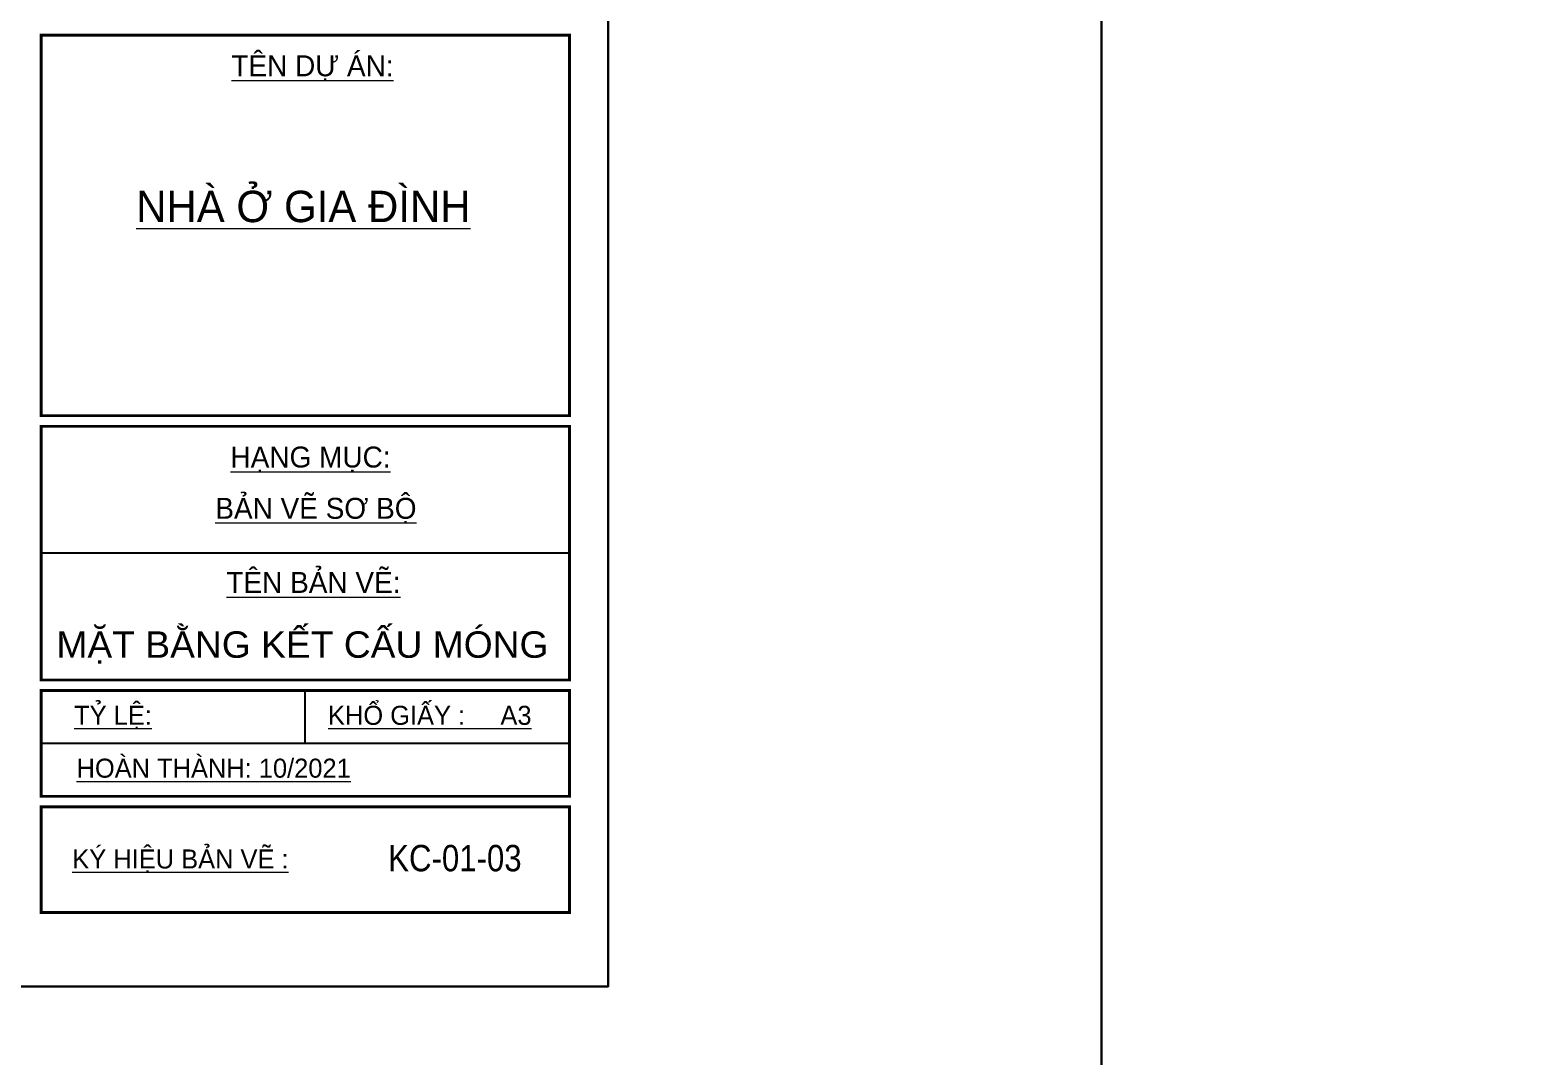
# Model space of a CAD drawing. Extents: x -2098986 to 943, y -1296280 to 73591.
# Drawn here: x -1743456 to -1734987, y -1072738 to -1066913 of the extents above; entities that cross this region are included whole.
import ezdxf
from ezdxf.enums import TextEntityAlignment as Align

# ---------------------------------------------------------------- set-up
doc = ezdxf.new("R2010")
doc.units = 0
doc.header["$LTSCALE"] = 150
doc.layers.get('Defpoints').update_dxf_attribs({"lineweight": 18})
for name, color, linetype, lineweight in [('05.Text', 253, 'Continuous', 18), ('11.Khung bo', 32, 'Continuous', 50), ('12.Khung', 36, 'Continuous', 25), ('G-ANNO-TTLB', 6, 'Continuous', 9), ('KCVN-THAY', 7, 'Continuous', 25)]:
    doc.layers.add(name, color=color, linetype=linetype, lineweight=lineweight)
doc.layers.add('Tpl_Bound', color=1, linetype='Continuous', plot=False)
doc.styles.add('vnarialH', font='')
doc.styles.add('VnAvantH', font='')
doc.styles.get('vnarialH').set_extended_font_data('.VnArialH')
doc.styles.get('VnAvantH').set_extended_font_data('.VnAvantH')

# ---------------------------------------------------------------- blocks, each defined once
blk = doc.blocks.new('*U4')
at = {"layer": 'KCVN-THAY', "color": 140}
blk.add_lwpolyline([(214871.76, 86966.68), (215381.8, 86966.68), (215381.8, 86579.68), (214871.76, 86579.68)], close=True, dxfattribs=at)
blk = doc.blocks.new('100')
at = {"layer": '11.Khung bo', "const_width": 26.7}
for points in [[(1896213, -940540), (1901213, -940540), (1901213, -936940), (1896213, -936940)], [(1896213, -940540), (1901213, -940540), (1901213, -936940), (1896213, -936940)], [(1896213, -940540), (1901213, -940540), (1901213, -936940), (1896213, -936940)], [(1896213, -943040), (1901213, -943040), (1901213, -940640), (1896213, -940640)], [(1896213, -943040), (1901213, -943040), (1901213, -940640), (1896213, -940640)], [(1896213, -943040), (1901213, -943040), (1901213, -940640), (1896213, -940640)], [(1896213, -944140), (1901213, -944140), (1901213, -943140), (1896213, -943140)], [(1896213, -944140), (1901213, -944140), (1901213, -943140), (1896213, -943140)], [(1896213, -944140), (1901213, -944140), (1901213, -943140), (1896213, -943140)], [(1896213, -945240), (1901213, -945240), (1901213, -944240), (1896213, -944240)], [(1896213, -945240), (1901213, -945240), (1901213, -944240), (1896213, -944240)], [(1896213, -945240), (1901213, -945240), (1901213, -944240), (1896213, -944240)]]:
    blk.add_lwpolyline(points, close=True, dxfattribs=at)
at = {"layer": '12.Khung'}
for p, q in [((1901213, -941840), (1896213, -941840)), ((1901213, -941840), (1896213, -941840)), ((1901213, -941840), (1896213, -941840)), ((1898713, -943640), (1898713, -943140)), ((1898713, -943640), (1898713, -943140)), ((1898713, -943640), (1898713, -943140)), ((1901213, -943640), (1896213, -943640)), ((1901213, -943640), (1896213, -943640)), ((1901213, -943640), (1896213, -943640))]:
    blk.add_line(p, q, dxfattribs=at)
blk.add_lwpolyline([(1901579, -945940), (1901579, -916240), (1859580, -916240), (1859580, -945940)], close=True, dxfattribs=at)
blk.add_lwpolyline([(1901579, -945940), (1901579, -916240), (1859580, -916240), (1859580, -945940)], close=True, dxfattribs=at)
blk.add_lwpolyline([(1901579, -945940), (1901579, -916240), (1859580, -916240), (1859580, -945940)], close=True, dxfattribs=at)
at = {"layer": '05.Text', "style": 'VnAvantH'}
for s, height, p in [('%%Utªn Dù ¸N:', 198, (1898013, -937329)), ('%%Unhµ ë gia ®×nh', 297, (1897112, -938709)), ('%%Uh¹ng môc:', 198, (1898005, -941030)), ('%%Uh¹ng môc:', 198, (1898005, -941030)), ('%%Uh¹ng môc:', 198, (1898005, -941030)), ('%%Ub¶n vÏ s¬ bé', 198, (1897861, -941515)), ('%%Ub¶n vÏ s¬ bé', 198, (1897861, -941515)), ('%%Ub¶n vÏ s¬ bé', 198, (1897861, -941515)), ('%%Utªn b¶n vÏ:', 198, (1897966, -942216)), ('%%Utªn b¶n vÏ:', 198, (1897966, -942216)), ('%%Utªn b¶n vÏ:', 198, (1897966, -942216)), ('%%Utû lÖ:', 180, (1896525, -943464)), ('%%UKHæ GIÊY :     A3', 180, (1898928, -943464)), ('%%Uhoµn thµnh: 10/2021', 180, (1896548, -943964)), ('%%Uký hiÖu b¶n vÏ :', 180, (1896508, -944823))]:
    blk.add_text(s, height=height, dxfattribs=at).set_placement(p)

msp = doc.modelspace()

# ---------------------------------------------------------------- linework, layer by layer
at = {"layer": 'Tpl_Bound', "color": 1}
msp.add_lwpolyline([(-1765371.6, -1072342.5), (-1765371.6, -1054522.5), (-1740171.6, -1054522.5), (-1740171.6, -1072342.5)], close=True, dxfattribs=at)

# ---------------------------------------------------------------- block references
at = {"layer": '05.Text', "xscale": 0.6000055114637588, "yscale": 0.6000055114637588, "zscale": 0.6000055114637588}
msp.add_blockref('100', (-2881129.7, -504773.4), dxfattribs=at)
at = {"layer": 'Defpoints', "xscale": 60, "yscale": 60, "zscale": 60}
for p in [(-14660278, -6269774.9), (-14629675.5, -6269774.9)]:
    msp.add_blockref('*U4', p, dxfattribs=at)

# ---------------------------------------------------------------- texts
at = {"layer": 'G-ANNO-TTLB', "color": 3, "style": 'vnarialH'}
for s, width, p, p2 in [('MÆT B»NG KÕT CÊU MãNG', 1.008382, (-1743304.8, -1070476.5), (-1740510.6, -1070476.5)), ('KC-01-03', 0.844492, (-1741420.6, -1071688.5), (-1740663.2, -1071688.5))]:
    msp.add_text(s, height=150, dxfattribs=dict(at, width=width)).set_placement(p, p2, align=Align.FIT)

doc.saveas('drawing.dxf')
